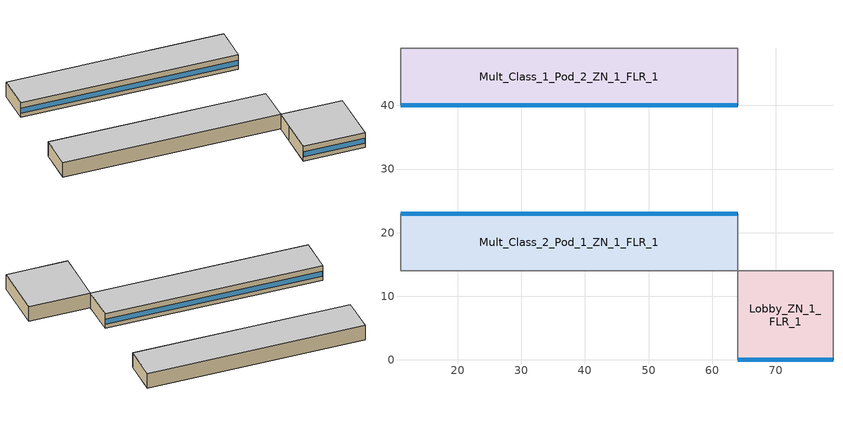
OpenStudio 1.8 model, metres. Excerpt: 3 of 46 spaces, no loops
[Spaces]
Mult_Class_2_Pod_1_ZN_1_FLR_1
 floor ground: 64,23 64,14 11,14 11,23 z0
 wall outside: 64,23 11,23 z0:4
 wall to Corner_Class_2_Pod_1_ZN_1_FLR_1: 11,23 11,14 z0:4
 wall to Main_Corridor_ZN_1_FLR_1: 64,14 64,23 z0:4
 wall to Corridor_Pod_1_ZN_1_FLR_1: 11,14 64,14 z0:4
 window: 63.95,23 11.05,23 z1.1:2.5
 ceiling to Mult_Class_2_Pod_1_ZN_1_FLR_2: 64,14 64,23 11,23 11,14 z4
Lobby_ZN_1_FLR_1
 floor ground: 79,14 79,0 64,0 64,14 z0
 wall outside: 64,0 79,0 z0:4
 wall to Offices_ZN_1_FLR_1: 79,0 79,14 z0:4
 wall to Corridor_Pod_1_ZN_1_FLR_1: 64,14 64,9 z0:4
 wall to Mult_Class_1_Pod_1_ZN_1_FLR_1: 64,9 64,0 z0:4
 wall to Main_Corridor_ZN_1_FLR_1: 79,14 64,14 z0:4
 window: 64.05,0 78.95,0 z1.1:2.51
 ceiling to Lobby_ZN_1_FLR_2: 79,0 79,14 64,14 64,0 z4
Mult_Class_1_Pod_2_ZN_1_FLR_1
 floor ground: 64,49 64,40 11,40 11,49 z0
 wall outside: 11,40 64,40 z0:4
 wall to Corner_Class_1_Pod_2_ZN_1_FLR_1: 11,49 11,40 z0:4
 wall to Main_Corridor_ZN_1_FLR_1: 64,40 64,49 z0:4
 wall to Corridor_Pod_2_ZN_1_FLR_1: 64,49 11,49 z0:4
 window: 11.05,40 63.95,40 z1.1:2.5
 ceiling to Mult_Class_1_Pod_2_ZN_1_FLR_2: 64,40 64,49 11,49 11,40 z4
[Schedule:Ruleset]
Name | Default Day Schedule | Summer Design Day Schedule | Winter Design Day Schedule
SchoolSecondary BLDG_OCC_SCH_Auditorium | SchoolSecondary BLDG_OCC_SCH_Auditorium Default | SchoolSecondary BLDG_OCC_SCH_Auditorium Summer Design Day | SchoolSecondary BLDG_OCC_SCH_Auditorium Winter Design Day
SchoolSecondary BLDG_OCC_SCH_Cafeteria | SchoolSecondary BLDG_OCC_SCH_Cafeteria Default | SchoolSecondary BLDG_OCC_SCH_Cafeteria Summer Design Day | SchoolSecondary BLDG_OCC_SCH_Cafeteria Winter Design Day
[Schedule:Day]
SchoolSecondary KITCHEN_ELEC_EQUIP_SCH Summer Design Day 1; SchoolSecondary KITCHEN_ELEC_EQUIP_SCH Summer Design Day 3; SchoolSecondary KITCHEN_ELEC_EQUIP_SCH Summer Design Day 5: 8, 0, 0.1, 10, 0, 0.15, 13, 0, 0.25, 15, 0, 0.15, 24, 0, 0.1
SchoolSecondary KITCHEN_ELEC_EQUIP_SCH Summer Design Day 2; SchoolSecondary KITCHEN_ELEC_EQUIP_SCH Summer Design Day 4: 24, 0, 0.1
SchoolSecondary KITCHEN_GAS_EQUIP_SCH Summer Design Day 1; SchoolSecondary KITCHEN_GAS_EQUIP_SCH Summer Design Day 3; SchoolSecondary KITCHEN_GAS_EQUIP_SCH Summer Design Day 5: 8, 0, 0.02, 10, 0, 0.15, 13, 0, 0.2, 15, 0, 0.1, 24, 0, 0.02
SchoolSecondary KITCHEN_GAS_EQUIP_SCH Summer Design Day 2; SchoolSecondary KITCHEN_GAS_EQUIP_SCH Summer Design Day 4: 24, 0, 0.02
SchoolSecondary HTGSETP_SCH_PSZ_AC Summer Design Day 1: 6, 0, 15.6, 21, 0, 21, 24, 0, 15.6
SchoolSecondary BLDG_OCC_SCH_Auditorium Default; SchoolSecondary BLDG_OCC_SCH_Auditorium Winter Design Day; SchoolSecondary BLDG_OCC_SCH_Auditorium Summer Design Day 2; SchoolSecondary BLDG_OCC_SCH_Auditorium Summer Design Day 4; SchoolSecondary BLDG_OCC_SCH_Cafeteria Default; SchoolSecondary BLDG_OCC_SCH_Cafeteria Winter Design Day; SchoolSecondary BLDG_OCC_SCH_Cafeteria Summer Design Day 2; SchoolSecondary BLDG_OCC_SCH_Cafeteria Summer Design Day 4; SchoolSecondary BLDG_OCC_SCH_Gym Summer Design Day 2; SchoolSecondary BLDG_OCC_SCH_Gym Summer Design Day 4: 24, 0, 0
SchoolSecondary BLDG_OCC_SCH_Auditorium Summer Design Day; SchoolSecondary BLDG_OCC_SCH_Auditorium Summer Design Day 3: 8, 0, 0, 17, 0, 0.15, 19, 0, 0.35, 24, 0, 0
SchoolSecondary BLDG_OCC_SCH_Auditorium Summer Design Day 1; SchoolSecondary BLDG_OCC_SCH_Auditorium Summer Design Day 5: 8, 0, 0, 15, 0, 0.25, 20, 0, 0.95, 24, 0, 0
SchoolSecondary BLDG_OCC_SCH_Cafeteria Summer Design Day; SchoolSecondary BLDG_OCC_SCH_Cafeteria Summer Design Day 3: 9, 0, 0, 17, 0, 0.15, 19, 0, 0.35, 24, 0, 0
SchoolSecondary BLDG_OCC_SCH_Cafeteria Summer Design Day 1; SchoolSecondary BLDG_OCC_SCH_Cafeteria Summer Design Day 5: 9, 0, 0, 15, 0, 0.95, 20, 0, 0.35, 24, 0, 0
SchoolSecondary BLDG_LIGHT_GYM_SCH Summer Design Day 1; SchoolSecondary BLDG_LIGHT_GYM_SCH Summer Design Day 5: 7, 0, 0.1773, 21, 0, 0.9, 24, 0, 0.1773
SchoolSecondary BLDG_LIGHT_GYM_SCH Summer Design Day 2; SchoolSecondary BLDG_LIGHT_GYM_SCH Summer Design Day 4: 24, 0, 0.1773
SchoolSecondary BLDG_LIGHT_GYM_SCH Summer Design Day 3: 8, 0, 0.1773, 20, 0, 0.5, 24, 0, 0.1773
SchoolSecondary BLDG_OCC_SCH_Gym Summer Design Day 1; SchoolSecondary BLDG_OCC_SCH_Gym Summer Design Day 5: 8, 0, 0, 16, 0, 0.35, 21, 0, 0.95, 24, 0, 0
SchoolSecondary BLDG_OCC_SCH_Gym Summer Design Day 3: 8, 0, 0, 21, 0, 0.35, 24, 0, 0
SchoolSecondary BLDG_ELEVATORS Summer Design Day 1: 8, 0, 0, 15, 0, 0.3, 16, 0, 0.15, 24, 0, 0
[Schedule:Rule] Date Specification Type=DateRange; Start Day=1
Name | Schedule Ruleset | Rule Order | Day Schedule | Apply Monday | Apply Tuesday | Apply Wednesday | Apply Thursday | Apply Friday | Start Month | End Month | End Day | Apply Sunday | Apply Saturday
Schedule Rule 51 | SchoolSecondary BLDG_OCC_SCH_Auditorium | 4 | SchoolSecondary BLDG_OCC_SCH_Auditorium Summer Design Day 1 | Yes | Yes | Yes | Yes | Yes | 1 | 6 | 30
Schedule Rule 52 | SchoolSecondary BLDG_OCC_SCH_Auditorium | 3 | SchoolSecondary BLDG_OCC_SCH_Auditorium Summer Design Day 2 |  |  |  |  |  | 1 | 6 | 30 | Yes | Yes
Schedule Rule 53 | SchoolSecondary BLDG_OCC_SCH_Auditorium | 2 | SchoolSecondary BLDG_OCC_SCH_Auditorium Summer Design Day 3 | Yes | Yes | Yes | Yes | Yes | 7 | 9 | 1
Schedule Rule 54 | SchoolSecondary BLDG_OCC_SCH_Auditorium | 1 | SchoolSecondary BLDG_OCC_SCH_Auditorium Summer Design Day 4 |  |  |  |  |  | 7 | 9 | 1 | Yes | Yes
Schedule Rule 55 | SchoolSecondary BLDG_OCC_SCH_Auditorium | 0 | SchoolSecondary BLDG_OCC_SCH_Auditorium Summer Design Day 5 | Yes | Yes | Yes | Yes | Yes | 9 | 12 | 31
Schedule Rule 56 | SchoolSecondary BLDG_OCC_SCH_Cafeteria | 4 | SchoolSecondary BLDG_OCC_SCH_Cafeteria Summer Design Day 1 | Yes | Yes | Yes | Yes | Yes | 1 | 6 | 30
Schedule Rule 57 | SchoolSecondary BLDG_OCC_SCH_Cafeteria | 3 | SchoolSecondary BLDG_OCC_SCH_Cafeteria Summer Design Day 2 |  |  |  |  |  | 1 | 6 | 30 | Yes | Yes
Schedule Rule 58 | SchoolSecondary BLDG_OCC_SCH_Cafeteria | 2 | SchoolSecondary BLDG_OCC_SCH_Cafeteria Summer Design Day 3 | Yes | Yes | Yes | Yes | Yes | 7 | 9 | 1
Schedule Rule 59 | SchoolSecondary BLDG_OCC_SCH_Cafeteria | 1 | SchoolSecondary BLDG_OCC_SCH_Cafeteria Summer Design Day 4 |  |  |  |  |  | 7 | 9 | 1 | Yes | Yes
Schedule Rule 60 | SchoolSecondary BLDG_OCC_SCH_Cafeteria | 0 | SchoolSecondary BLDG_OCC_SCH_Cafeteria Summer Design Day 5 | Yes | Yes | Yes | Yes | Yes | 9 | 12 | 31
